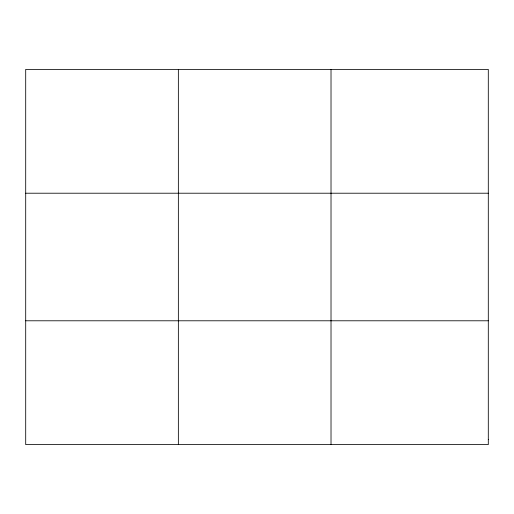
<?xml version="1.0" encoding="UTF-8"?>
<svg xmlns="http://www.w3.org/2000/svg" width="514" height="514" viewBox="0 0 514 514"><rect width="100%" height="100%" fill="white"/><g stroke="black" fill="none" stroke-linecap="round" stroke-linejoin="round"><path stroke-width="0.77" d="M178.358 444.604L178.358 69.396M331.016 444.604L331.016 69.396M25.7 193.213L488.3 193.213M25.7 320.787L488.3 320.787M488.3 439.444L488.3 444.604L25.7 444.604L25.7 69.396L488.3 69.396L488.3 439.444"/></g></svg>
